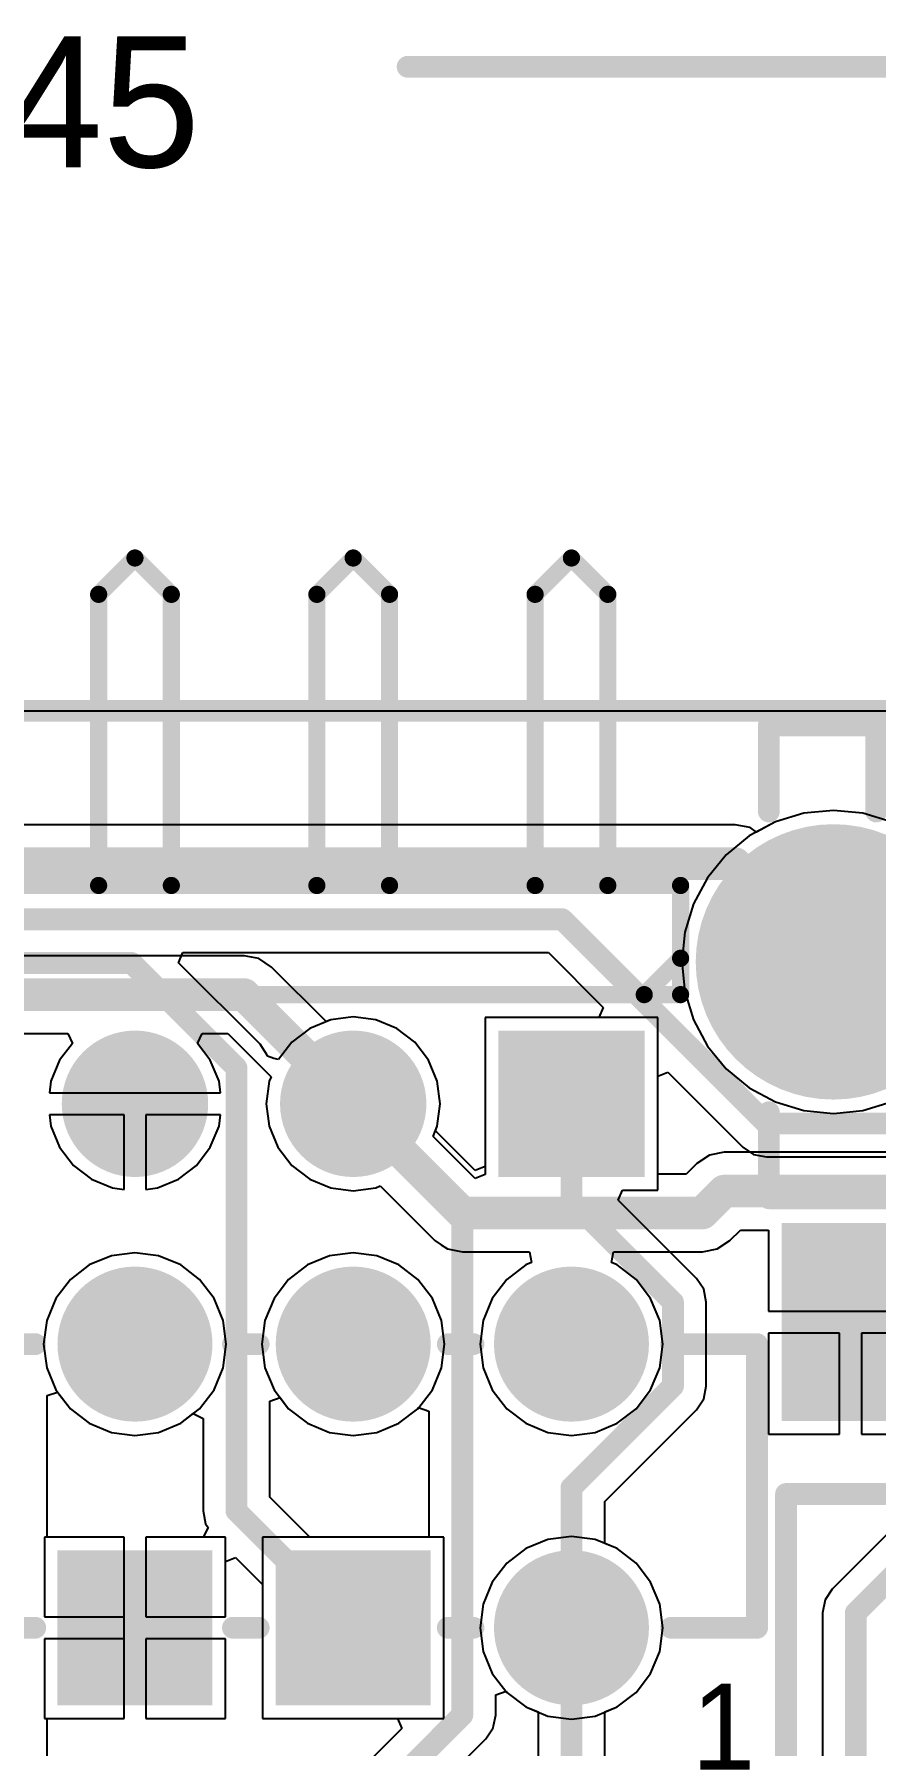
# Model space of a CAD drawing. Extents: x 60.8 to 138.7, y 69.3 to 128.3.
# Drawn here: x 94.71 to 104.51, y 108.1 to 128.01 of the extents above; entities that cross this region are included whole.
import ezdxf

# ---------------------------------------------------------------- set-up
doc = ezdxf.new("R2010")
doc.units = 0
doc.layers.get('0').update_dxf_attribs({"linetype": 'CONTINUOUS'})
for name, color, linetype in [('BOTTOMLAYER', 5, 'CONTINUOUS'), ('BOTTOMSOLDER', 6, 'CONTINUOUS'), ('MECHANICAL1', 6, 'CONTINUOUS'), ('MULTILAYER', 9, 'CONTINUOUS'), ('TOPLAYER', 1, 'CONTINUOUS'), ('TOPOVERLAY', 2, 'CONTINUOUS'), ('TOPPASTE', 8, 'CONTINUOUS'), ('TOPSOLDER', 216, 'CONTINUOUS')]:
    doc.layers.add(name, color=color, linetype=linetype)

# ---------------------------------------------------------------- blocks, each defined once
blk = doc.blocks.new('F____H______5_20___28')
at = {"layer": 'BOTTOMLAYER', "const_width": 1.5}
for points in [[(-0.75, 0, 1), (0.75, 0, 1)], [(4.25, 0, 1), (5.75, 0, 1)], [(14.25, 0, 1), (15.75, 0, 1)], [(19.25, 0, 1), (20.75, 0, 1)]]:
    blk.add_lwpolyline(points, format="xyb", close=True, dxfattribs=at)
at = {"layer": 'BOTTOMSOLDER', "const_width": 1.602}
for points in [[(-0.801, 0, 1), (0.801, 0, 1)], [(4.199, 0, 1), (5.801, 0, 1)], [(14.199, 0, 1), (15.801, 0, 1)], [(19.199, 0, 1), (20.801, 0, 1)]]:
    blk.add_lwpolyline(points, format="xyb", close=True, dxfattribs=at)
at = {"layer": 'MULTILAYER', "const_width": 1.5}
for points in [[(-0.75, 0, 1), (0.75, 0, 1)], [(4.25, 0, 1), (5.75, 0, 1)], [(14.25, 0, 1), (15.75, 0, 1)], [(19.25, 0, 1), (20.75, 0, 1)]]:
    blk.add_lwpolyline(points, format="xyb", close=True, dxfattribs=at)
at = {"layer": 'TOPLAYER', "const_width": 1.5}
for points in [[(-0.75, 0, 1), (0.75, 0, 1)], [(4.25, 0, 1), (5.75, 0, 1)], [(14.25, 0, 1), (15.75, 0, 1)], [(19.25, 0, 1), (20.75, 0, 1)]]:
    blk.add_lwpolyline(points, format="xyb", close=True, dxfattribs=at)
at = {"layer": 'TOPOVERLAY', "const_width": 0.254}
for points in [[(-0.75, 1.75), (-0.75, 2.75)], [(-0.75, 2.75), (5.75, 2.75)], [(0.5, 1.75), (0.5, 2.75)], [(5.75, 1.75), (5.75, 2.75)], [(14.25, 1.75), (14.25, 2.75)], [(14.25, 2.75), (20.75, 2.75)], [(20.75, 1.75), (20.75, 2.75)], [(5.75, 2.25), (14.25, 2.25)], [(-0.75, -2.75), (-0.75, -1.75)], [(5.75, -2.75), (5.75, -1.75)], [(14.25, -2.75), (14.25, -1.75)], [(20, -2.75), (20, -1.75)], [(20.75, -2.75), (20.75, -1.75)], [(5.75, -2.25), (14.25, -2.25)], [(-0.75, -2.75), (5.75, -2.75)], [(14.25, -2.75), (20.75, -2.75)]]:
    blk.add_lwpolyline(points, dxfattribs=at)
at = {"layer": 'TOPOVERLAY', "const_width": 0.127}
for points in [[(-0.814, 2.75, 1), (-0.687, 2.75, 1)], [(-0.814, 2.75, 1), (-0.687, 2.75, 1)], [(0.436, 2.75, 1), (0.563, 2.75, 1)], [(5.687, 2.75, 1), (5.814, 2.75, 1)], [(5.687, 2.75, 1), (5.814, 2.75, 1)], [(14.186, 2.75, 1), (14.313, 2.75, 1)], [(14.186, 2.75, 1), (14.313, 2.75, 1)], [(20.686, 2.75, 1), (20.813, 2.75, 1)], [(20.686, 2.75, 1), (20.813, 2.75, 1)], [(5.687, 2.25, 1), (5.814, 2.25, 1)], [(14.186, 2.25, 1), (14.313, 2.25, 1)], [(-0.814, 1.75, 1), (-0.687, 1.75, 1)], [(0.436, 1.75, 1), (0.563, 1.75, 1)], [(5.687, 1.75, 1), (5.814, 1.75, 1)], [(14.186, 1.75, 1), (14.313, 1.75, 1)], [(20.686, 1.75, 1), (20.813, 1.75, 1)], [(-0.814, -1.75, 1), (-0.687, -1.75, 1)], [(5.687, -1.75, 1), (5.814, -1.75, 1)], [(14.186, -1.75, 1), (14.313, -1.75, 1)], [(19.937, -1.75, 1), (20.064, -1.75, 1)], [(20.686, -1.75, 1), (20.813, -1.75, 1)], [(5.687, -2.25, 1), (5.814, -2.25, 1)], [(14.186, -2.25, 1), (14.313, -2.25, 1)], [(-0.814, -2.75, 1), (-0.687, -2.75, 1)], [(-0.814, -2.75, 1), (-0.687, -2.75, 1)], [(5.687, -2.75, 1), (5.814, -2.75, 1)], [(5.687, -2.75, 1), (5.814, -2.75, 1)], [(14.186, -2.75, 1), (14.313, -2.75, 1)], [(14.186, -2.75, 1), (14.313, -2.75, 1)], [(19.937, -2.75, 1), (20.064, -2.75, 1)], [(20.686, -2.75, 1), (20.813, -2.75, 1)], [(20.686, -2.75, 1), (20.813, -2.75, 1)]]:
    blk.add_lwpolyline(points, format="xyb", close=True, dxfattribs=at)
at = {"layer": 'TOPSOLDER', "const_width": 1.602}
for points in [[(-0.801, 0, 1), (0.801, 0, 1)], [(4.199, 0, 1), (5.801, 0, 1)], [(14.199, 0, 1), (15.801, 0, 1)], [(19.199, 0, 1), (20.801, 0, 1)]]:
    blk.add_lwpolyline(points, format="xyb", close=True, dxfattribs=at)
blk = doc.blocks.new('HDR1X6H_59')
at = {"layer": 'BOTTOMLAYER', "const_width": 0.75}
for points in [[(2.165, 0, 1), (2.915, 0, 1)], [(4.705, 0, 1), (5.455, 0, 1)], [(7.245, 0, 1), (7.995, 0, 1)], [(9.785, 0, 1), (10.535, 0, 1)], [(12.325, 0, 1), (13.075, 0, 1)]]:
    blk.add_lwpolyline(points, format="xyb", close=True, dxfattribs=at)
at = {"layer": 'BOTTOMLAYER'}
blk.add_solid([(-0.75, -0.75), (0.75, -0.75), (-0.75, 0.75), (0.75, 0.75)], dxfattribs=at)
at = {"layer": 'BOTTOMSOLDER', "const_width": 0.852}
for points in [[(2.114, 0, 1), (2.966, 0, 1)], [(4.654, 0, 1), (5.506, 0, 1)], [(7.194, 0, 1), (8.046, 0, 1)], [(9.734, 0, 1), (10.586, 0, 1)], [(12.274, 0, 1), (13.126, 0, 1)]]:
    blk.add_lwpolyline(points, format="xyb", close=True, dxfattribs=at)
at = {"layer": 'BOTTOMSOLDER'}
blk.add_solid([(-0.852, -0.852), (0.852, -0.852), (-0.852, 0.852), (0.852, 0.852)], dxfattribs=at)
at = {"layer": 'MULTILAYER', "const_width": 0.75}
for points in [[(2.165, 0, 1), (2.915, 0, 1)], [(4.705, 0, 1), (5.455, 0, 1)], [(7.245, 0, 1), (7.995, 0, 1)], [(9.785, 0, 1), (10.535, 0, 1)], [(12.325, 0, 1), (13.075, 0, 1)]]:
    blk.add_lwpolyline(points, format="xyb", close=True, dxfattribs=at)
at = {"layer": 'MULTILAYER'}
blk.add_solid([(-0.75, -0.75), (0.75, -0.75), (-0.75, 0.75), (0.75, 0.75)], dxfattribs=at)
at = {"layer": 'TOPLAYER', "const_width": 0.75}
for points in [[(2.165, 0, 1), (2.915, 0, 1)], [(4.705, 0, 1), (5.455, 0, 1)], [(7.245, 0, 1), (7.995, 0, 1)], [(9.785, 0, 1), (10.535, 0, 1)], [(12.325, 0, 1), (13.075, 0, 1)]]:
    blk.add_lwpolyline(points, format="xyb", close=True, dxfattribs=at)
at = {"layer": 'TOPLAYER'}
blk.add_solid([(-0.75, -0.75), (0.75, -0.75), (-0.75, 0.75), (0.75, 0.75)], dxfattribs=at)
at = {"layer": 'TOPOVERLAY', "const_width": 0.2}
for points in [[(-1.27, -1.27), (-1.27, -2.54)], [(-0.847, -1.27), (-1.27, -1.693)], [(13.97, -1.27), (-1.27, -1.27)], [(13.97, -1.27), (13.97, -2.54)], [(13.97, -2.54), (-1.27, -2.54)], [(-0.423, -2.54), (-0.423, -5.927)], [(0.423, -2.54), (0.423, -5.927)], [(2.117, -2.54), (2.117, -5.927)], [(2.963, -2.54), (2.963, -5.927)], [(4.657, -2.54), (4.657, -5.927)], [(5.503, -2.54), (5.503, -5.927)], [(7.197, -2.54), (7.197, -5.927)], [(8.043, -2.54), (8.043, -5.927)], [(9.737, -2.54), (9.737, -5.927)], [(10.583, -2.54), (10.583, -5.927)], [(12.277, -2.54), (12.277, -5.927)], [(13.123, -2.54), (13.123, -5.927)], [(0, -6.35), (-0.423, -5.927)], [(0.423, -5.927), (0, -6.35)], [(2.54, -6.35), (2.117, -5.927)], [(2.963, -5.927), (2.54, -6.35)], [(5.08, -6.35), (4.657, -5.927)], [(5.503, -5.927), (5.08, -6.35)], [(7.62, -6.35), (7.197, -5.927)], [(8.043, -5.927), (7.62, -6.35)], [(10.16, -6.35), (9.737, -5.927)], [(10.583, -5.927), (10.16, -6.35)], [(12.7, -6.35), (12.277, -5.927)], [(13.123, -5.927), (12.7, -6.35)]]:
    blk.add_lwpolyline(points, dxfattribs=at)
at = {"layer": 'TOPOVERLAY', "const_width": 0.1}
for points in [[(-1.32, -1.27, 1), (-1.22, -1.27, 1)], [(-1.32, -1.27, 1), (-1.22, -1.27, 1)], [(-0.897, -1.27, 1), (-0.797, -1.27, 1)], [(13.92, -1.27, 1), (14.02, -1.27, 1)], [(13.92, -1.27, 1), (14.02, -1.27, 1)], [(-1.32, -1.693, 1), (-1.22, -1.693, 1)], [(-1.32, -2.54, 1), (-1.22, -2.54, 1)], [(-1.32, -2.54, 1), (-1.22, -2.54, 1)], [(-0.473, -2.54, 1), (-0.373, -2.54, 1)], [(0.373, -2.54, 1), (0.473, -2.54, 1)], [(2.067, -2.54, 1), (2.167, -2.54, 1)], [(2.913, -2.54, 1), (3.013, -2.54, 1)], [(4.607, -2.54, 1), (4.707, -2.54, 1)], [(5.453, -2.54, 1), (5.553, -2.54, 1)], [(7.147, -2.54, 1), (7.247, -2.54, 1)], [(7.993, -2.54, 1), (8.093, -2.54, 1)], [(9.687, -2.54, 1), (9.787, -2.54, 1)], [(10.533, -2.54, 1), (10.633, -2.54, 1)], [(12.227, -2.54, 1), (12.327, -2.54, 1)], [(13.073, -2.54, 1), (13.173, -2.54, 1)], [(13.92, -2.54, 1), (14.02, -2.54, 1)], [(13.92, -2.54, 1), (14.02, -2.54, 1)], [(-0.473, -5.927, 1), (-0.373, -5.927, 1)], [(-0.473, -5.927, 1), (-0.373, -5.927, 1)], [(0.373, -5.927, 1), (0.473, -5.927, 1)], [(0.373, -5.927, 1), (0.473, -5.927, 1)], [(2.067, -5.927, 1), (2.167, -5.927, 1)], [(2.067, -5.927, 1), (2.167, -5.927, 1)], [(2.913, -5.927, 1), (3.013, -5.927, 1)], [(2.913, -5.927, 1), (3.013, -5.927, 1)], [(4.607, -5.927, 1), (4.707, -5.927, 1)], [(4.607, -5.927, 1), (4.707, -5.927, 1)], [(5.453, -5.927, 1), (5.553, -5.927, 1)], [(5.453, -5.927, 1), (5.553, -5.927, 1)], [(7.147, -5.927, 1), (7.247, -5.927, 1)], [(7.147, -5.927, 1), (7.247, -5.927, 1)], [(7.993, -5.927, 1), (8.093, -5.927, 1)], [(7.993, -5.927, 1), (8.093, -5.927, 1)], [(9.687, -5.927, 1), (9.787, -5.927, 1)], [(9.687, -5.927, 1), (9.787, -5.927, 1)], [(10.533, -5.927, 1), (10.633, -5.927, 1)], [(10.533, -5.927, 1), (10.633, -5.927, 1)], [(12.227, -5.927, 1), (12.327, -5.927, 1)], [(12.227, -5.927, 1), (12.327, -5.927, 1)], [(13.073, -5.927, 1), (13.173, -5.927, 1)], [(13.073, -5.927, 1), (13.173, -5.927, 1)], [(-0.05, -6.35, 1), (0.05, -6.35, 1)], [(-0.05, -6.35, 1), (0.05, -6.35, 1)], [(2.49, -6.35, 1), (2.59, -6.35, 1)], [(2.49, -6.35, 1), (2.59, -6.35, 1)], [(5.03, -6.35, 1), (5.13, -6.35, 1)], [(5.03, -6.35, 1), (5.13, -6.35, 1)], [(7.57, -6.35, 1), (7.67, -6.35, 1)], [(7.57, -6.35, 1), (7.67, -6.35, 1)], [(10.11, -6.35, 1), (10.21, -6.35, 1)], [(10.11, -6.35, 1), (10.21, -6.35, 1)], [(12.65, -6.35, 1), (12.75, -6.35, 1)], [(12.65, -6.35, 1), (12.75, -6.35, 1)]]:
    blk.add_lwpolyline(points, format="xyb", close=True, dxfattribs=at)
at = {"layer": 'TOPSOLDER', "const_width": 0.852}
for points in [[(2.114, 0, 1), (2.966, 0, 1)], [(4.654, 0, 1), (5.506, 0, 1)], [(7.194, 0, 1), (8.046, 0, 1)], [(9.734, 0, 1), (10.586, 0, 1)], [(12.274, 0, 1), (13.126, 0, 1)]]:
    blk.add_lwpolyline(points, format="xyb", close=True, dxfattribs=at)
at = {"layer": 'TOPSOLDER'}
blk.add_solid([(-0.852, -0.852), (0.852, -0.852), (-0.852, 0.852), (0.852, 0.852)], dxfattribs=at)
blk = doc.blocks.new('MCLSS22_61')
at = {"layer": 'BOTTOMLAYER', "const_width": 0.8}
for points in [[(-2.94, 3.3, 1), (-2.14, 3.3, 1)], [(-0.4, 3.3, 1), (0.4, 3.3, 1)], [(2.14, 3.3, 1), (2.94, 3.3, 1)], [(2.14, 0, 1), (2.94, 0, 1)]]:
    blk.add_lwpolyline(points, format="xyb", close=True, dxfattribs=at)
at = {"layer": 'BOTTOMLAYER'}
for points in [[(-1.74, -0.8), (-1.74, 0.8), (-3.34, -0.8), (-3.34, 0.8)], [(0.8, -0.8), (0.8, 0.8), (-0.8, -0.8), (-0.8, 0.8)]]:
    blk.add_solid(points, dxfattribs=at)
at = {"layer": 'BOTTOMSOLDER', "const_width": 0.902}
for points in [[(-2.991, 3.3, 1), (-2.089, 3.3, 1)], [(-0.451, 3.3, 1), (0.451, 3.3, 1)], [(2.089, 3.3, 1), (2.991, 3.3, 1)], [(2.089, 0, 1), (2.991, 0, 1)]]:
    blk.add_lwpolyline(points, format="xyb", close=True, dxfattribs=at)
at = {"layer": 'BOTTOMSOLDER'}
for points in [[(-1.638, -0.902), (-1.638, 0.902), (-3.442, -0.902), (-3.442, 0.902)], [(0.902, -0.902), (0.902, 0.902), (-0.902, -0.902), (-0.902, 0.902)]]:
    blk.add_solid(points, dxfattribs=at)
at = {"layer": 'MULTILAYER', "const_width": 0.8}
for points in [[(-2.94, 3.3, 1), (-2.14, 3.3, 1)], [(-0.4, 3.3, 1), (0.4, 3.3, 1)], [(2.14, 3.3, 1), (2.94, 3.3, 1)], [(2.14, 0, 1), (2.94, 0, 1)]]:
    blk.add_lwpolyline(points, format="xyb", close=True, dxfattribs=at)
at = {"layer": 'MULTILAYER'}
for points in [[(-1.74, -0.8), (-1.74, 0.8), (-3.34, -0.8), (-3.34, 0.8)], [(0.8, -0.8), (0.8, 0.8), (-0.8, -0.8), (-0.8, 0.8)]]:
    blk.add_solid(points, dxfattribs=at)
at = {"layer": 'TOPLAYER', "const_width": 0.8}
for points in [[(-2.94, 3.3, 1), (-2.14, 3.3, 1)], [(-0.4, 3.3, 1), (0.4, 3.3, 1)], [(2.14, 3.3, 1), (2.94, 3.3, 1)], [(2.14, 0, 1), (2.94, 0, 1)]]:
    blk.add_lwpolyline(points, format="xyb", close=True, dxfattribs=at)
at = {"layer": 'TOPLAYER'}
for points in [[(-1.74, -0.8), (-1.74, 0.8), (-3.34, -0.8), (-3.34, 0.8)], [(0.8, -0.8), (0.8, 0.8), (-0.8, -0.8), (-0.8, 0.8)]]:
    blk.add_solid(points, dxfattribs=at)
at = {"layer": 'TOPOVERLAY', "const_width": 0.254}
for points in [[(-4.7, 0), (-4.7, 3.3)], [(-4.7, 3.3), (-3.7, 3.3)], [(-1.4, 3.3), (-1.1, 3.3)], [(1.1, 3.3), (1.4, 3.3)], [(3.7, 3.3), (4.7, 3.3)], [(4.7, 0), (4.7, 3.3)], [(-4.7, 0), (-3.7, 0)], [(-1.4, 0), (-1.1, 0)], [(1.1, 0), (1.4, 0)], [(3.7, 0), (4.7, 0)]]:
    blk.add_lwpolyline(points, dxfattribs=at)
at = {"layer": 'TOPOVERLAY', "const_width": 0.127}
for points in [[(-4.764, 3.3, 1), (-4.637, 3.3, 1)], [(-4.764, 3.3, 1), (-4.637, 3.3, 1)], [(-3.764, 3.3, 1), (-3.637, 3.3, 1)], [(-1.463, 3.3, 1), (-1.336, 3.3, 1)], [(-1.164, 3.3, 1), (-1.037, 3.3, 1)], [(1.037, 3.3, 1), (1.164, 3.3, 1)], [(1.336, 3.3, 1), (1.463, 3.3, 1)], [(3.637, 3.3, 1), (3.764, 3.3, 1)], [(4.637, 3.3, 1), (4.764, 3.3, 1)], [(4.637, 3.3, 1), (4.764, 3.3, 1)], [(-4.764, 0, 1), (-4.637, 0, 1)], [(-4.764, 0, 1), (-4.637, 0, 1)], [(-3.764, 0, 1), (-3.637, 0, 1)], [(-1.463, 0, 1), (-1.336, 0, 1)], [(-1.164, 0, 1), (-1.037, 0, 1)], [(1.037, 0, 1), (1.164, 0, 1)], [(1.336, 0, 1), (1.463, 0, 1)], [(3.637, 0, 1), (3.764, 0, 1)], [(4.637, 0, 1), (4.764, 0, 1)], [(4.637, 0, 1), (4.764, 0, 1)]]:
    blk.add_lwpolyline(points, format="xyb", close=True, dxfattribs=at)
at = {"layer": 'TOPSOLDER', "const_width": 0.902}
for points in [[(-2.991, 3.3, 1), (-2.089, 3.3, 1)], [(-0.451, 3.3, 1), (0.451, 3.3, 1)], [(2.089, 3.3, 1), (2.991, 3.3, 1)], [(2.089, 0, 1), (2.991, 0, 1)]]:
    blk.add_lwpolyline(points, format="xyb", close=True, dxfattribs=at)
at = {"layer": 'TOPSOLDER'}
for points in [[(-1.638, -0.902), (-1.638, 0.902), (-3.442, -0.902), (-3.442, 0.902)], [(0.902, -0.902), (0.902, 0.902), (-0.902, -0.902), (-0.902, 0.902)]]:
    blk.add_solid(points, dxfattribs=at)
at = {"layer": 'TOPOVERLAY'}
for s, p in [('0', (-4.572, -1.651)), ('1', (3.937, -1.651))]:
    blk.add_text(s, height=1, dxfattribs=at).set_placement(p)
blk = doc.blocks.new('SPST_NO_62')
at = {"layer": 'TOPLAYER'}
for points in [[(-0.7, 8.95), (0.7, 8.95), (-0.7, 11.05), (0.7, 11.05)], [(3.8, 8.95), (5.2, 8.95), (3.8, 11.05), (5.2, 11.05)], [(-0.7, -1.05), (0.7, -1.05), (-0.7, 1.05), (0.7, 1.05)], [(3.8, -1.05), (5.2, -1.05), (3.8, 1.05), (5.2, 1.05)]]:
    blk.add_solid(points, dxfattribs=at)
at = {"layer": 'TOPOVERLAY', "const_width": 0.254}
for points in [[(-0.75, 8), (-0.75, 2)], [(5.25, 8), (-0.75, 8)], [(5.25, 8), (5.25, 2)], [(5.25, 2), (-0.75, 2)]]:
    blk.add_lwpolyline(points, dxfattribs=at)
at = {"layer": 'TOPOVERLAY'}
for points, const_width in [([(-0.814, 8, 1), (-0.687, 8, 1)], 0.127), ([(-0.814, 8, 1), (-0.687, 8, 1)], 0.127), ([(5.186, 8, 1), (5.313, 8, 1)], 0.127), ([(5.186, 8, 1), (5.313, 8, 1)], 0.127), ([(-0.25, 2.5, 1), (-0.35, 2.5, 1)], 0.254), ([(-0.413, 2.5, 1), (-0.286, 2.5, 1)], 0.127), ([(-0.313, 2.5, 1), (-0.186, 2.5, 1)], 0.127), ([(-0.814, 2, 1), (-0.687, 2, 1)], 0.127), ([(-0.814, 2, 1), (-0.687, 2, 1)], 0.127), ([(5.186, 2, 1), (5.313, 2, 1)], 0.127), ([(5.186, 2, 1), (5.313, 2, 1)], 0.127)]:
    blk.add_lwpolyline(points, format="xyb", close=True, dxfattribs=dict(at, const_width=const_width))
at = {"layer": 'TOPPASTE'}
for points in [[(-0.7, 8.95), (0.7, 8.95), (-0.7, 11.05), (0.7, 11.05)], [(3.8, 8.95), (5.2, 8.95), (3.8, 11.05), (5.2, 11.05)], [(-0.7, -1.05), (0.7, -1.05), (-0.7, 1.05), (0.7, 1.05)], [(3.8, -1.05), (5.2, -1.05), (3.8, 1.05), (5.2, 1.05)]]:
    blk.add_solid(points, dxfattribs=at)
at = {"layer": 'TOPSOLDER'}
for points in [[(-0.802, 8.848), (0.802, 8.848), (-0.802, 11.152), (0.802, 11.152)], [(3.698, 8.848), (5.302, 8.848), (3.698, 11.152), (5.302, 11.152)], [(-0.802, -1.152), (0.802, -1.152), (-0.802, 1.152), (0.802, 1.152)], [(3.698, -1.152), (5.302, -1.152), (3.698, 1.152), (5.302, 1.152)]]:
    blk.add_solid(points, dxfattribs=at)

msp = doc.modelspace()

# ---------------------------------------------------------------- linework, layer by layer
at = {"layer": 'BOTTOMLAYER'}
for p, q in [((65.278, 120.142), (125.73, 120.142)), ((103.669, 118.95), (103.339, 118.849)), ((104.013, 118.983), (103.669, 118.95)), ((104.357, 118.95), (104.013, 118.983)), ((104.687, 118.849), (104.357, 118.95)), ((102.87, 118.817), (79.245, 118.817)), ((103.043, 118.783), (102.87, 118.817)), ((103.119, 118.732), (103.043, 118.783)), ((103.339, 118.849), (103.119, 118.732)), ((96.393, 117.211), (96.441, 117.329)), ((96.441, 117.329), (100.696, 117.329)), ((100.696, 117.329), (101.333, 116.691)), ((97.341, 116.263), (96.393, 117.211)), ((101.333, 116.691), (101.285, 116.574)), ((98.163, 116.548), (97.919, 116.447)), ((98.425, 116.583), (98.163, 116.548)), ((98.687, 116.548), (98.425, 116.583)), ((98.931, 116.447), (98.687, 116.548)), ((101.285, 116.574), (99.961, 116.574)), ((99.961, 116.574), (99.961, 114.749)), ((97.919, 116.447), (97.709, 116.286)), ((99.141, 116.286), (98.931, 116.447)), ((97.425, 116.137), (97.341, 116.263)), ((97.427, 116.126), (97.425, 116.137)), ((97.501, 116.096), (97.427, 116.126)), ((97.554, 116.084), (97.501, 116.096)), ((97.709, 116.286), (97.554, 116.084)), ((99.302, 116.076), (99.141, 116.286)), ((99.403, 115.832), (99.302, 116.076)), ((101.969, 115.89), (102.086, 115.938)), ((102.086, 115.938), (102.959, 115.065)), ((99.438, 115.57), (99.403, 115.832)), ((101.969, 114.566), (101.969, 115.89)), ((99.403, 115.308), (99.438, 115.57)), ((99.354, 115.19), (99.403, 115.308)), ((99.844, 114.701), (99.354, 115.19)), ((102.959, 115.065), (102.959, 115.065)), ((102.959, 115.065), (102.959, 115.065)), ((102.959, 115.065), (102.959, 115.065)), ((102.959, 115.065), (102.959, 115.065)), ((102.959, 115.065), (102.959, 115.065)), ((102.959, 115.065), (102.959, 115.065)), ((102.959, 115.065), (102.959, 115.065)), ((102.959, 115.065), (102.959, 115.065)), ((102.959, 115.065), (102.959, 115.065)), ((102.959, 115.065), (102.959, 115.065)), ((102.959, 115.065), (102.959, 115.065)), ((102.959, 115.065), (103.085, 114.981)), ((103.085, 114.981), (103.234, 114.952)), ((103.234, 114.952), (104.792, 114.952)), ((99.961, 114.749), (99.844, 114.701)), ((101.51, 114.449), (101.558, 114.566)), ((101.558, 114.566), (101.969, 114.566)), ((102.421, 113.538), (101.51, 114.449)), ((102.505, 113.412), (102.421, 113.538)), ((102.534, 113.263), (102.505, 113.412)), ((102.534, 112.285), (102.534, 113.263)), ((94.864, 112.175), (94.985, 112.216)), ((94.864, 110.528), (94.864, 112.175)), ((94.985, 112.216), (95.133, 112.022)), ((97.454, 112.11), (97.575, 112.151)), ((97.454, 110.994), (97.454, 112.11)), ((97.575, 112.151), (97.673, 112.022)), ((102.421, 112.01), (102.505, 112.136)), ((102.505, 112.136), (102.534, 112.285)), ((102.534, 112.285), (102.534, 112.285)), ((102.534, 112.285), (102.534, 112.285)), ((102.534, 112.285), (102.534, 112.285)), ((95.133, 112.022), (95.353, 111.853)), ((96.417, 111.853), (96.564, 111.966)), ((96.564, 111.966), (96.678, 111.91)), ((96.678, 111.91), (96.678, 110.833)), ((97.673, 112.022), (97.893, 111.853)), ((98.957, 111.853), (99.177, 112.022)), ((99.177, 112.022), (99.186, 112.035)), ((99.186, 112.035), (99.307, 111.994)), ((99.307, 111.994), (99.307, 110.528)), ((101.353, 110.943), (102.421, 112.01)), ((95.353, 111.853), (95.61, 111.747)), ((95.61, 111.747), (95.885, 111.711)), ((95.885, 111.711), (96.16, 111.747)), ((96.16, 111.747), (96.417, 111.853)), ((97.893, 111.853), (98.15, 111.747)), ((98.15, 111.747), (98.425, 111.711)), ((98.425, 111.711), (98.7, 111.747)), ((98.7, 111.747), (98.957, 111.853)), ((105.73, 111.654), (104, 109.924)), ((97.92, 110.528), (97.454, 110.994)), ((101.353, 110.454), (101.353, 110.943)), ((96.678, 110.833), (96.707, 110.684)), ((95.758, 110.528), (94.864, 110.528)), ((95.758, 109.474), (95.758, 110.528)), ((96.677, 110.528), (96.012, 110.528)), ((96.012, 110.528), (96.012, 109.601)), ((96.737, 110.64), (96.677, 110.528)), ((96.707, 110.684), (96.737, 110.64)), ((99.307, 110.528), (97.92, 110.528)), ((101.497, 110.395), (101.353, 110.454)), ((101.717, 110.226), (101.497, 110.395)), ((96.939, 110.245), (97.056, 110.293)), ((96.939, 109.601), (96.939, 110.245)), ((97.056, 110.293), (97.371, 109.979)), ((101.886, 110.006), (101.717, 110.226)), ((97.371, 109.979), (97.371, 108.42)), ((101.992, 109.749), (101.886, 110.006)), ((104, 109.924), (103.916, 109.797)), ((102.028, 109.474), (101.992, 109.749)), ((103.916, 109.797), (103.887, 109.649)), ((96.012, 109.601), (96.939, 109.601)), ((103.887, 109.649), (103.887, 101.731)), ((95.758, 108.42), (95.758, 109.474)), ((96.939, 109.347), (96.012, 109.347)), ((96.012, 109.347), (96.012, 108.42)), ((96.939, 108.42), (96.939, 109.347)), ((101.992, 109.199), (102.028, 109.474)), ((101.886, 108.942), (101.992, 109.199)), ((101.717, 108.722), (101.886, 108.942)), ((100.083, 108.694), (100.204, 108.735)), ((100.204, 108.735), (100.213, 108.722)), ((100.083, 108.458), (100.083, 108.694)), ((100.213, 108.722), (100.433, 108.553)), ((100.433, 108.553), (100.577, 108.494)), ((101.353, 108.494), (101.497, 108.553)), ((101.497, 108.553), (101.717, 108.722)), ((94.864, 106.037), (94.864, 108.42)), ((94.864, 108.42), (95.758, 108.42)), ((96.012, 108.42), (96.939, 108.42)), ((97.371, 108.42), (98.942, 108.42)), ((98.942, 108.42), (98.99, 108.303)), ((100.054, 108.309), (100.059, 108.334)), ((100.059, 108.334), (100.083, 108.458)), ((100.577, 108.494), (100.577, 107.156)), ((101.353, 107.156), (101.353, 108.494)), ((98.99, 108.303), (98.209, 107.521)), ((98.758, 106.972), (99.97, 108.183)), ((99.97, 108.183), (100.054, 108.309))]:
    msp.add_line(p, q, dxfattribs=at)
for points, const_width in [([(79.245, 118.364), (102.87, 118.364)], 0.381), ([(102.87, 118.364), (104.013, 117.221)], 0.381), ([(88.213, 117.717), (100.857, 117.717)], 0.254), ([(100.857, 117.717), (103.234, 115.34)], 0.254), ([(90.845, 117.209), (95.845, 117.209)], 0.254), ([(95.845, 117.209), (97.066, 115.988)], 0.254), ([(97.066, 110.833), (97.066, 115.988)], 0.254), ([(98.425, 115.57), (99.695, 114.3)], 0.254), ([(100.965, 114.444), (100.965, 115.57)], 0.254), ([(103.234, 115.34), (104.792, 115.34)], 0.254), ([(100.965, 114.444), (102.146, 113.263)], 0.254), ([(99.695, 108.458), (99.695, 114.3)], 0.254), ([(102.146, 112.285), (102.146, 113.263)], 0.254), ([(100.965, 111.104), (102.146, 112.285)], 0.254), ([(104.275, 109.649), (106.005, 111.379)], 0.254), ([(100.965, 109.474), (100.965, 111.104)], 0.254), ([(97.066, 110.833), (98.425, 109.474)], 0.254), ([(104.275, 99.932), (104.275, 109.649)], 0.254), ([(100.965, 106.452), (100.965, 109.474)], 0.254), ([(98.064, 106.827), (99.695, 108.458)], 0.254)]:
    msp.add_lwpolyline(points, dxfattribs=dict(at, const_width=const_width))
for points, const_width in [([(102.775, 118.364, 1), (102.965, 118.364, 1)], 0.191), ([(102.775, 118.364, 1), (102.965, 118.364, 1)], 0.191), ([(100.793, 117.717, 1), (100.92, 117.717, 1)], 0.127), ([(100.793, 117.717, 1), (100.92, 117.717, 1)], 0.127), ([(95.782, 117.209, 1), (95.909, 117.209, 1)], 0.127), ([(95.782, 117.209, 1), (95.909, 117.209, 1)], 0.127), ([(103.918, 117.221, 1), (104.108, 117.221, 1)], 0.191), ([(97.003, 115.988, 1), (97.13, 115.988, 1)], 0.127), ([(97.003, 115.988, 1), (97.13, 115.988, 1)], 0.127), ([(98.361, 115.57, 1), (98.488, 115.57, 1)], 0.127), ([(100.901, 115.57, 1), (101.028, 115.57, 1)], 0.127), ([(103.17, 115.34, 1), (103.297, 115.34, 1)], 0.127), ([(103.17, 115.34, 1), (103.297, 115.34, 1)], 0.127), ([(100.901, 114.444, 1), (101.028, 114.444, 1)], 0.127), ([(100.901, 114.444, 1), (101.028, 114.444, 1)], 0.127), ([(99.631, 114.3, 1), (99.758, 114.3, 1)], 0.127), ([(99.631, 114.3, 1), (99.758, 114.3, 1)], 0.127), ([(102.083, 113.263, 1), (102.21, 113.263, 1)], 0.127), ([(102.083, 113.263, 1), (102.21, 113.263, 1)], 0.127), ([(102.083, 112.285, 1), (102.21, 112.285, 1)], 0.127), ([(102.083, 112.285, 1), (102.21, 112.285, 1)], 0.127), ([(100.901, 111.104, 1), (101.028, 111.104, 1)], 0.127), ([(100.901, 111.104, 1), (101.028, 111.104, 1)], 0.127), ([(97.003, 110.833, 1), (97.13, 110.833, 1)], 0.127), ([(97.003, 110.833, 1), (97.13, 110.833, 1)], 0.127), ([(104.211, 109.649, 1), (104.338, 109.649, 1)], 0.127), ([(104.211, 109.649, 1), (104.338, 109.649, 1)], 0.127), ([(98.361, 109.474, 1), (98.488, 109.474, 1)], 0.127), ([(100.901, 109.474, 1), (101.028, 109.474, 1)], 0.127), ([(100.901, 109.474, 1), (101.028, 109.474, 1)], 0.127), ([(99.631, 108.458, 1), (99.758, 108.458, 1)], 0.127), ([(99.631, 108.458, 1), (99.758, 108.458, 1)], 0.127)]:
    msp.add_lwpolyline(points, format="xyb", close=True, dxfattribs=dict(at, const_width=const_width))
at = {"layer": 'MECHANICAL1', "const_width": 0.254}
for points in [[(99.059, 127.635), (125.73, 127.635)], [(65.278, 120.142), (125.73, 120.142)]]:
    msp.add_lwpolyline(points, dxfattribs=at)
at = {"layer": 'MECHANICAL1', "const_width": 0.127}
msp.add_lwpolyline([(98.995, 127.635, 1), (99.122, 127.635, 1)], format="xyb", close=True, dxfattribs=at)
at = {"layer": 'TOPLAYER'}
for p, q in [((65.278, 120.142), (125.73, 120.142)), ((103.669, 118.95), (103.339, 118.849)), ((104.013, 118.983), (103.669, 118.95)), ((104.357, 118.95), (104.013, 118.983)), ((104.687, 118.849), (104.357, 118.95)), ((103.034, 118.686), (102.767, 118.467)), ((103.339, 118.849), (103.034, 118.686)), ((102.767, 118.467), (102.548, 118.2)), ((102.548, 118.2), (102.385, 117.895)), ((102.385, 117.895), (102.284, 117.565)), ((102.284, 117.565), (102.251, 117.221)), ((97.155, 117.293), (83.82, 117.293)), ((97.328, 117.259), (97.155, 117.293)), ((97.475, 117.16), (97.328, 117.259)), ((98.11, 116.526), (97.475, 117.16)), ((102.251, 117.221), (102.284, 116.877)), ((102.284, 116.877), (102.385, 116.547)), ((98.163, 116.548), (98.11, 116.526)), ((98.425, 116.583), (98.163, 116.548)), ((98.687, 116.548), (98.425, 116.583)), ((98.931, 116.447), (98.687, 116.548)), ((101.969, 116.574), (99.961, 116.574)), ((99.961, 116.574), (99.961, 114.841)), ((101.969, 114.753), (101.969, 116.574)), ((102.385, 116.547), (102.548, 116.242)), ((94.127, 116.387), (95.103, 116.387)), ((95.103, 116.387), (95.159, 116.273)), ((96.611, 116.273), (96.667, 116.387)), ((96.667, 116.387), (96.967, 116.387)), ((96.967, 116.387), (97.469, 115.885)), ((99.141, 116.286), (98.931, 116.447)), ((95.159, 116.273), (95.008, 116.076)), ((96.762, 116.076), (96.611, 116.273)), ((99.302, 116.076), (99.141, 116.286)), ((102.548, 116.242), (102.767, 115.975)), ((95.008, 116.076), (94.907, 115.832)), ((96.863, 115.832), (96.762, 116.076)), ((99.403, 115.832), (99.302, 116.076)), ((102.767, 115.975), (103.034, 115.756)), ((94.907, 115.832), (94.889, 115.697)), ((94.889, 115.697), (96.881, 115.697)), ((96.881, 115.697), (96.863, 115.832)), ((97.447, 115.832), (97.412, 115.57)), ((97.469, 115.885), (97.447, 115.832)), ((99.438, 115.57), (99.403, 115.832)), ((103.034, 115.756), (103.339, 115.593)), ((97.412, 115.57), (97.447, 115.308)), ((99.403, 115.308), (99.438, 115.57)), ((103.339, 115.593), (103.669, 115.492)), ((104.357, 115.492), (104.687, 115.593)), ((95.758, 115.443), (94.889, 115.443)), ((94.889, 115.443), (94.907, 115.308)), ((94.907, 115.308), (95.008, 115.064)), ((95.758, 114.574), (95.758, 115.443)), ((96.881, 115.443), (96.012, 115.443)), ((96.012, 115.443), (96.012, 114.574)), ((96.762, 115.064), (96.863, 115.308)), ((96.863, 115.308), (96.881, 115.443)), ((97.447, 115.308), (97.548, 115.064)), ((99.381, 115.255), (99.403, 115.308)), ((103.669, 115.492), (104.013, 115.459)), ((104.013, 115.459), (104.357, 115.492)), ((99.844, 114.792), (99.381, 115.255)), ((95.008, 115.064), (95.169, 114.854)), ((96.601, 114.854), (96.762, 115.064)), ((97.548, 115.064), (97.709, 114.854)), ((102.57, 114.973), (102.423, 114.874)), ((102.743, 115.007), (102.57, 114.973)), ((105.156, 115.007), (102.743, 115.007)), ((95.169, 114.854), (95.379, 114.693)), ((96.391, 114.693), (96.601, 114.854)), ((97.709, 114.854), (97.919, 114.693)), ((99.961, 114.841), (99.844, 114.792)), ((102.301, 114.753), (101.969, 114.753)), ((102.423, 114.874), (102.301, 114.753)), ((102.423, 114.874), (102.423, 114.874)), ((95.379, 114.693), (95.623, 114.592)), ((95.623, 114.592), (95.758, 114.574)), ((96.012, 114.574), (96.147, 114.592)), ((96.147, 114.592), (96.391, 114.693)), ((97.919, 114.693), (98.163, 114.592)), ((98.163, 114.592), (98.425, 114.557)), ((98.425, 114.557), (98.687, 114.592)), ((98.687, 114.592), (98.74, 114.614)), ((98.74, 114.614), (99.375, 113.98)), ((102.809, 113.98), (102.931, 114.101)), ((102.931, 114.101), (103.258, 114.101)), ((103.258, 114.101), (103.258, 113.157)), ((99.375, 113.98), (99.375, 113.98)), ((99.375, 113.98), (99.448, 113.93)), ((99.448, 113.93), (99.522, 113.881)), ((102.662, 113.881), (102.809, 113.98)), ((95.61, 113.801), (95.353, 113.695)), ((95.885, 113.837), (95.61, 113.801)), ((96.16, 113.801), (95.885, 113.837)), ((96.417, 113.695), (96.16, 113.801)), ((98.15, 113.801), (97.893, 113.695)), ((98.425, 113.837), (98.15, 113.801)), ((98.7, 113.801), (98.425, 113.837)), ((98.957, 113.695), (98.7, 113.801)), ((99.522, 113.881), (99.695, 113.847)), ((99.695, 113.847), (99.695, 113.847)), ((99.695, 113.847), (100.475, 113.847)), ((100.5, 113.722), (100.433, 113.695)), ((100.475, 113.847), (100.5, 113.722)), ((101.43, 113.722), (101.455, 113.847)), ((101.497, 113.695), (101.43, 113.722)), ((101.455, 113.847), (102.489, 113.847)), ((102.489, 113.847), (102.662, 113.881)), ((95.133, 113.526), (94.964, 113.306)), ((95.353, 113.695), (95.133, 113.526)), ((96.637, 113.526), (96.417, 113.695)), ((96.806, 113.306), (96.637, 113.526)), ((97.673, 113.526), (97.504, 113.306)), ((97.893, 113.695), (97.673, 113.526)), ((99.177, 113.526), (98.957, 113.695)), ((99.346, 113.306), (99.177, 113.526)), ((100.213, 113.526), (100.044, 113.306)), ((100.433, 113.695), (100.213, 113.526)), ((101.717, 113.526), (101.497, 113.695)), ((101.886, 113.306), (101.717, 113.526)), ((94.964, 113.306), (94.858, 113.049)), ((96.912, 113.049), (96.806, 113.306)), ((97.504, 113.306), (97.398, 113.049)), ((99.452, 113.049), (99.346, 113.306)), ((100.044, 113.306), (99.938, 113.049)), ((101.992, 113.049), (101.886, 113.306)), ((103.258, 113.157), (105.166, 113.157)), ((94.858, 113.049), (94.822, 112.774)), ((96.948, 112.774), (96.912, 113.049)), ((97.398, 113.049), (97.362, 112.774)), ((99.488, 112.774), (99.452, 113.049)), ((99.938, 113.049), (99.902, 112.774)), ((102.028, 112.774), (101.992, 113.049)), ((94.822, 112.774), (94.858, 112.499)), ((96.912, 112.499), (96.948, 112.774)), ((97.362, 112.774), (97.398, 112.499)), ((99.452, 112.499), (99.488, 112.774)), ((99.902, 112.774), (99.938, 112.499)), ((101.992, 112.499), (102.028, 112.774)), ((104.085, 112.903), (103.258, 112.903)), ((103.258, 112.903), (103.258, 111.726)), ((104.085, 111.726), (104.085, 112.903)), ((105.166, 112.903), (104.339, 112.903)), ((104.339, 112.903), (104.339, 111.726)), ((94.858, 112.499), (94.964, 112.242)), ((96.806, 112.242), (96.912, 112.499)), ((97.398, 112.499), (97.504, 112.242)), ((99.346, 112.242), (99.452, 112.499)), ((99.938, 112.499), (100.044, 112.242)), ((101.886, 112.242), (101.992, 112.499)), ((94.964, 112.242), (95.133, 112.022)), ((96.637, 112.022), (96.806, 112.242)), ((97.504, 112.242), (97.673, 112.022)), ((99.177, 112.022), (99.346, 112.242)), ((100.044, 112.242), (100.213, 112.022)), ((101.717, 112.022), (101.886, 112.242)), ((95.133, 112.022), (95.353, 111.853)), ((96.417, 111.853), (96.637, 112.022)), ((97.673, 112.022), (97.893, 111.853)), ((98.957, 111.853), (99.177, 112.022)), ((100.213, 112.022), (100.433, 111.853)), ((101.497, 111.853), (101.717, 112.022)), ((95.353, 111.853), (95.61, 111.747)), ((95.61, 111.747), (95.885, 111.711)), ((95.885, 111.711), (96.16, 111.747)), ((96.16, 111.747), (96.417, 111.853)), ((97.893, 111.853), (98.15, 111.747)), ((98.15, 111.747), (98.425, 111.711)), ((98.425, 111.711), (98.7, 111.747)), ((98.7, 111.747), (98.957, 111.853)), ((100.433, 111.853), (100.69, 111.747)), ((100.69, 111.747), (100.965, 111.711)), ((100.965, 111.711), (101.24, 111.747)), ((101.24, 111.747), (101.497, 111.853)), ((103.258, 111.726), (104.085, 111.726)), ((104.339, 111.726), (105.166, 111.726)), ((95.758, 110.528), (94.831, 110.528)), ((94.831, 110.528), (94.831, 109.601)), ((95.758, 109.601), (95.758, 110.528)), ((96.939, 110.528), (96.012, 110.528)), ((96.012, 110.528), (96.012, 109.601)), ((96.939, 109.601), (96.939, 110.528)), ((99.479, 110.528), (97.371, 110.528)), ((97.371, 110.528), (97.371, 108.42)), ((99.479, 108.42), (99.479, 110.528)), ((100.965, 110.537), (100.69, 110.501)), ((101.24, 110.501), (100.965, 110.537)), ((100.433, 110.395), (100.213, 110.226)), ((100.69, 110.501), (100.433, 110.395)), ((101.497, 110.395), (101.24, 110.501)), ((101.717, 110.226), (101.497, 110.395)), ((100.213, 110.226), (100.044, 110.006)), ((101.886, 110.006), (101.717, 110.226)), ((100.044, 110.006), (99.938, 109.749)), ((101.992, 109.749), (101.886, 110.006)), ((99.938, 109.749), (99.902, 109.474)), ((102.028, 109.474), (101.992, 109.749)), ((94.831, 109.601), (95.758, 109.601)), ((96.012, 109.601), (96.939, 109.601)), ((95.758, 109.347), (94.831, 109.347)), ((94.831, 109.347), (94.831, 108.42)), ((95.758, 108.42), (95.758, 109.347)), ((96.939, 109.347), (96.012, 109.347)), ((96.012, 109.347), (96.012, 108.42)), ((96.939, 108.42), (96.939, 109.347)), ((99.902, 109.474), (99.938, 109.199)), ((101.992, 109.199), (102.028, 109.474)), ((99.938, 109.199), (100.044, 108.942)), ((101.886, 108.942), (101.992, 109.199)), ((100.044, 108.942), (100.213, 108.722)), ((101.717, 108.722), (101.886, 108.942)), ((100.213, 108.722), (100.433, 108.553)), ((100.433, 108.553), (100.69, 108.447)), ((101.24, 108.447), (101.497, 108.553)), ((101.497, 108.553), (101.717, 108.722)), ((94.831, 108.42), (95.758, 108.42)), ((96.012, 108.42), (96.939, 108.42)), ((97.371, 108.42), (99.479, 108.42)), ((100.69, 108.447), (100.965, 108.411)), ((100.965, 108.411), (101.24, 108.447))]:
    msp.add_line(p, q, dxfattribs=at)
for points, const_width in [([(104.013, 117.221), (109.013, 117.221)], 0.381), ([(86.36, 116.84), (97.155, 116.84)], 0.381), ([(97.155, 116.84), (98.425, 115.57)], 0.381), ([(98.425, 115.57), (99.695, 114.3)], 0.381), ([(98.425, 115.57), (98.552, 115.57)], 0.254), ([(102.489, 114.3), (102.743, 114.554)], 0.381), ([(102.743, 114.554), (105.156, 114.554)], 0.381), ([(99.695, 114.3), (102.489, 114.3)], 0.381)]:
    msp.add_lwpolyline(points, dxfattribs=dict(at, const_width=const_width))
for points, const_width in [([(103.918, 117.221, 1), (104.108, 117.221, 1)], 0.191), ([(97.06, 116.84, 1), (97.25, 116.84, 1)], 0.191), ([(97.06, 116.84, 1), (97.25, 116.84, 1)], 0.191), ([(98.33, 115.57, 1), (98.52, 115.57, 1)], 0.191), ([(98.33, 115.57, 1), (98.52, 115.57, 1)], 0.191), ([(98.361, 115.57, 1), (98.488, 115.57, 1)], 0.127), ([(98.488, 115.57, 1), (98.615, 115.57, 1)], 0.127), ([(102.648, 114.554, 1), (102.838, 114.554, 1)], 0.191), ([(102.648, 114.554, 1), (102.838, 114.554, 1)], 0.191), ([(99.6, 114.3, 1), (99.79, 114.3, 1)], 0.191), ([(99.6, 114.3, 1), (99.79, 114.3, 1)], 0.191), ([(102.394, 114.3, 1), (102.584, 114.3, 1)], 0.191), ([(102.394, 114.3, 1), (102.584, 114.3, 1)], 0.191)]:
    msp.add_lwpolyline(points, format="xyb", close=True, dxfattribs=dict(at, const_width=const_width))

# ---------------------------------------------------------------- block references
for name, p, rotation in [('HDR1X6H_59', (100.965, 115.57), 180), ('F____H______5_20___28', (104.013, 117.221), 360), ('SPST_NO_62', (108.712, 113.03), 180), ('MCLSS22_61', (98.425, 109.474), 360)]:
    msp.add_blockref(name, p, dxfattribs=dict(rotation=rotation))

# ---------------------------------------------------------------- texts
at = {"layer": 'MECHANICAL1'}
msp.add_text('60,45', height=1.524, dxfattribs=at).set_placement((91.543, 126.467))

doc.saveas('drawing.dxf')
